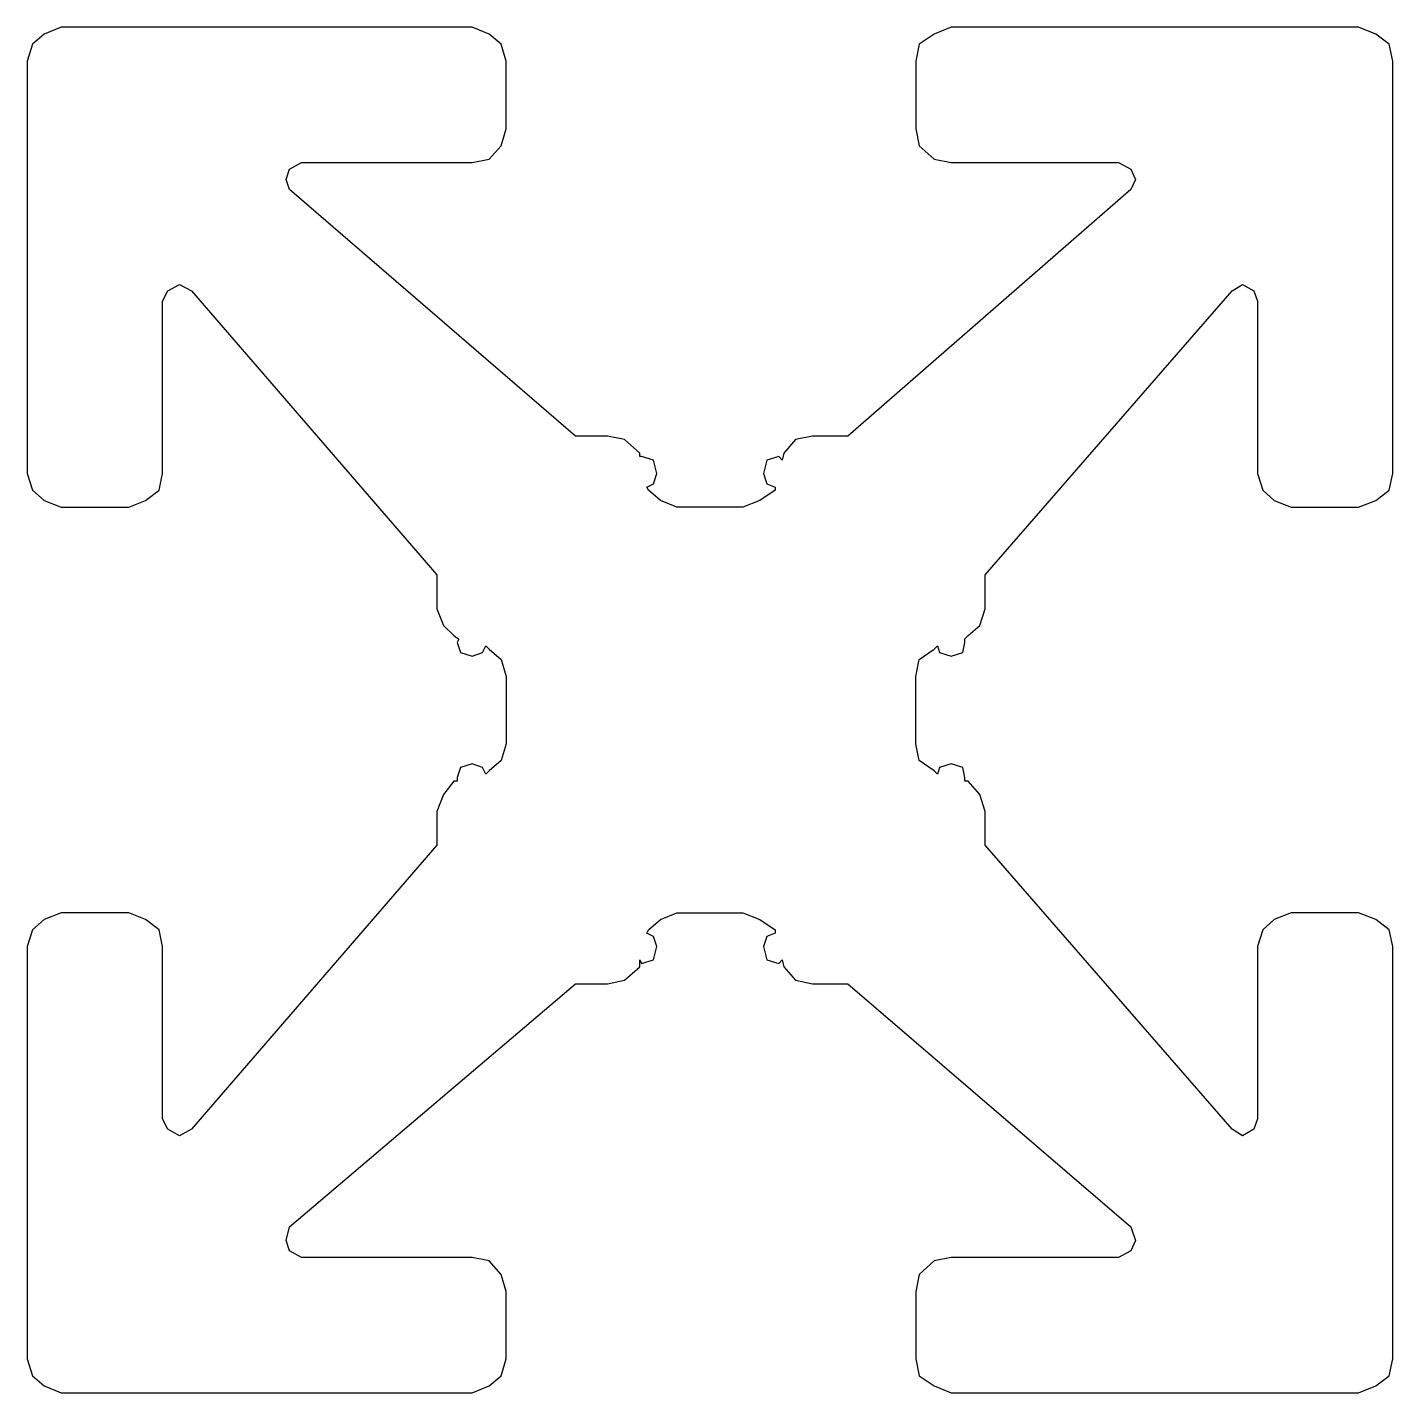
# Model space of a CAD drawing. Extents: x -5 to 5, y -5 to 5.
import ezdxf

# ---------------------------------------------------------------- set-up
doc = ezdxf.new("R2010")
doc.units = 0
doc.layers.add('Beam', color=7, linetype='CONTINUOUS')

msp = doc.modelspace()

# ---------------------------------------------------------------- linework, layer by layer
at = {"layer": 'Beam', "color": 1}
for points in [[(-1.617156, 4.03465), (-1.530019, 4.13165), (-1.492623, 4.256195), (-1.492623, 4.751128), (-1.530019, 4.875672), (-1.617156, 4.950094), (-1.741689, 4.99985), (-4.750924, 4.99985), (-4.875457, 4.950094), (-4.962594, 4.875672), (-4.999989, 4.751128), (-4.999989, 1.73135), (-4.962594, 1.609289), (-4.875457, 1.534867), (-4.750924, 1.484772), (-4.255265, 1.484772), (-4.133202, 1.534867), (-4.033718, 1.609289), (-4.00867, 1.73135), (-4.00867, 2.995), (-3.971275, 3.06945), (-3.884138, 3.116722), (-3.797, 3.06945), (-2.00063, 0.990178), (-2.00063, 0.741117), (-1.950889, 0.619394), (-1.876099, 0.544606), (-1.838703, 0.51977)], [(4.048181, 1.609289), (4.132849, 1.534867), (4.257381, 1.484772), (4.750571, 1.484772), (4.875456, 1.534867), (4.974941, 1.609289), (4.999989, 1.73135), (4.999989, 4.751128), (4.974942, 4.875672), (4.875456, 4.950094), (4.750571, 4.99985), (1.76603, 4.99985), (1.64185, 4.950094), (1.532134, 4.875672), (1.507087, 4.751128), (1.507087, 4.256195), (1.532134, 4.13165), (1.64185, 4.03465), (1.76603, 4.010097)], [(-0.500952, 1.855528), (-0.513299, 1.855528), (-0.513299, 1.880646), (-0.625484, 1.980072), (-0.750016, 2.00519), (-0.984264, 2.005106), (-3.07944, 3.810989), (-3.104135, 3.885411), (-3.07944, 3.9602), (-2.992303, 4.009956), (-1.741689, 4.009956), (-1.617156, 4.034509)], [(1.76603, 4.009956), (2.99195, 4.009956), (3.081909, 3.9602), (3.116128, 3.885411), (3.081909, 3.810989), (1.008958, 2.005106), (0.749663, 2.005106), (0.625131, 1.979988), (0.540816, 1.880589), (0.527762, 1.830833), (0.503067, 1.855669)], [(1.890914, 0.544606), (1.97523, 0.619394), (2.015094, 0.741117), (2.015094, 0.990178), (3.823811, 3.06945), (3.898954, 3.116722), (3.983269, 3.06945), (4.008669, 2.995), (4.008669, 1.73135), (4.048181, 1.609289)], [(0.41593, 1.830833), (0.391236, 1.73135), (0.41593, 1.656561), (0.47802, 1.631443), (0.47802, 1.609232), (0.365835, 1.534867), (0.241303, 1.484772), (-0.242009, 1.484772), (-0.36372, 1.534867), (-0.450857, 1.609289), (-0.463557, 1.631584), (-0.413461, 1.656646), (-0.388767, 1.73135), (-0.413461, 1.830833), (-0.500952, 1.855669)], [(0.503067, 1.855528), (0.41593, 1.830692)], [(-1.838703, 0.519911), (-1.851051, 0.494793), (-1.826356, 0.420428), (-1.741689, 0.39531), (-1.666899, 0.420512), (-1.64185, 0.470184), (-1.617156, 0.445066), (-1.530019, 0.3707), (-1.492623, 0.246156), (-1.492623, -0.248778), (-1.530019, -0.370839), (-1.617156, -0.445628), (-1.64185, -0.470181)], [(1.64185, -0.445628), (1.532134, -0.370839), (1.507087, -0.248778), (1.507087, 0.246156), (1.532134, 0.3707), (1.64185, 0.445122), (1.666545, 0.47024), (1.681715, 0.420428), (1.76603, 0.39531), (1.850698, 0.420512), (1.865514, 0.494878), (1.865514, 0.519996), (1.890914, 0.544747)], [(-1.64185, -0.470322), (-1.666899, -0.420594), (-1.741689, -0.395477), (-1.826356, -0.420651), (-1.851051, -0.495016), (-1.851051, -0.520134), (-1.876099, -0.520078), (-1.950889, -0.619561), (-2.00063, -0.743739), (-2.00063, -0.990316), (-3.797, -3.069589), (-3.884138, -3.119683), (-3.971275, -3.069589), (-4.00867, -2.9948), (-4.00867, -1.73115), (-4.033718, -1.609456), (-4.133202, -1.535005), (-4.255265, -1.485278), (-4.750924, -1.485278), (-4.875457, -1.535005), (-4.962594, -1.609456), (-4.999989, -1.73115), (-4.999989, -4.751294), (-4.962594, -4.875811), (-4.875457, -4.950261), (-4.750924, -4.999989), (-1.741689, -4.999989), (-1.617156, -4.950261), (-1.530019, -4.875811), (-1.492623, -4.751294), (-1.492623, -4.25845), (-1.530019, -4.134639), (-1.617156, -4.035156), (-1.741689, -4.009756), (-2.992303, -4.009756), (-3.07944, -3.960367), (-3.104135, -3.885916), (-3.07944, -3.786094), (-0.984264, -2.005272), (-0.750016, -2.005272), (-0.625484, -1.979872), (-0.513299, -1.880728), (-0.513299, -1.831), (-0.500952, -1.856118), (-0.413461, -1.830915), (-0.388767, -1.73115), (-0.413461, -1.659183), (-0.463557, -1.634348)], [(0.41593, -1.659183), (0.391236, -1.73115), (0.41593, -1.831), (0.503067, -1.856118), (0.527762, -1.830915), (0.540816, -1.880728), (0.625131, -1.979872), (0.749663, -2.005272), (1.008958, -2.005272), (3.081909, -3.786094), (3.116128, -3.885916), (3.081909, -3.960367), (2.99195, -4.009756), (1.76603, -4.009756), (1.64185, -4.035156), (1.532134, -4.134639), (1.507087, -4.25845), (1.507087, -4.751294), (1.532134, -4.875811), (1.64185, -4.950261), (1.76603, -4.999989), (4.750571, -4.999989), (4.875456, -4.950261), (4.974941, -4.875811), (4.999989, -4.751294), (4.999989, -1.73115), (4.974942, -1.609456), (4.875456, -1.535005), (4.750571, -1.485278), (4.257381, -1.485278), (4.132849, -1.535005), (4.048181, -1.609456), (4.008669, -1.73115), (4.008669, -2.9948), (3.983269, -3.069589), (3.898954, -3.119683), (3.823811, -3.069589), (2.015094, -0.990316), (2.015094, -0.743739), (1.97523, -0.619561), (1.890914, -0.520078), (1.865514, -0.520078), (1.865514, -0.49496), (1.850698, -0.420594), (1.76603, -0.395477), (1.681715, -0.420651), (1.666545, -0.470322), (1.64185, -0.445769)], [(-0.463557, -1.634489), (-0.450857, -1.609371), (-0.36372, -1.535005), (-0.242009, -1.485278), (0.241303, -1.485278), (0.365835, -1.535005), (0.47802, -1.609456), (0.47802, -1.634573), (0.41593, -1.659324)]]:
    msp.add_lwpolyline(points, dxfattribs=at)

doc.saveas('drawing.dxf')
